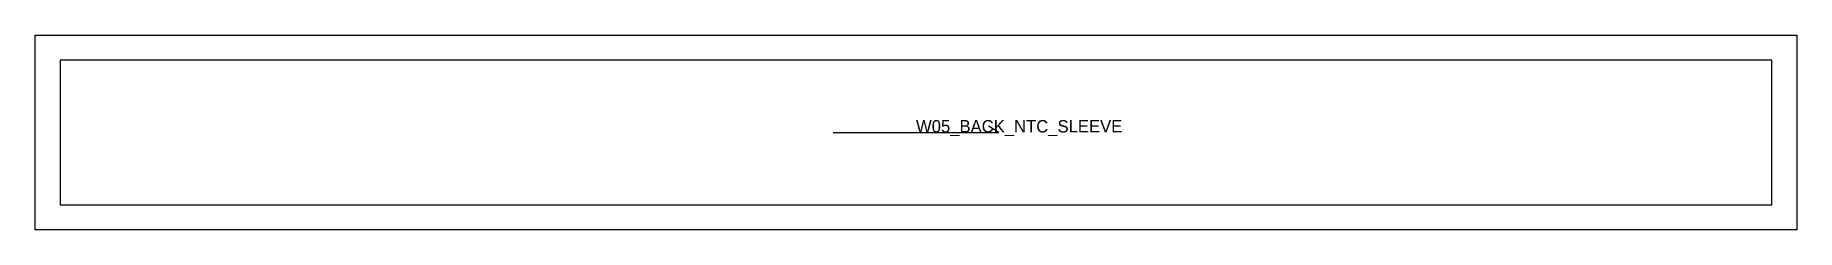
# Model space of a CAD drawing. Header units: millimetres. Extents: x -12 to 837, y -12 to 82.
import ezdxf

# ---------------------------------------------------------------- set-up
doc = ezdxf.new("R2010")
doc.units = ezdxf.units.MM
for name, color, linetype in [('CUT', 1, 'Continuous'), ('GRAIN', 3, 'Continuous'), ('LABEL', 7, 'Continuous'), ('SEW', 5, 'Continuous')]:
    doc.layers.add(name, color=color, linetype=linetype)

msp = doc.modelspace()

# ---------------------------------------------------------------- linework, layer by layer
at = {"layer": 'CUT'}
msp.add_lwpolyline([(-12, -12), (-12, 82), (837, 82), (837, -12), (-12, -12)], close=True, dxfattribs=at)
at = {"layer": 'GRAIN'}
for p, q in [((372.5, 35), (452.5, 35)), ((452.5, 35), (447.5, 38))]:
    msp.add_line(p, q, dxfattribs=at)
at = {"layer": 'SEW'}
msp.add_lwpolyline([(0, 0), (825, 0), (825, 70), (0, 70)], close=True, dxfattribs=at)

# ---------------------------------------------------------------- texts
at = {"layer": 'LABEL'}
msp.add_text('W05_BACK_NTC_SLEEVE', height=6, dxfattribs=at).set_placement((412.5, 35))

doc.saveas('drawing.dxf')
